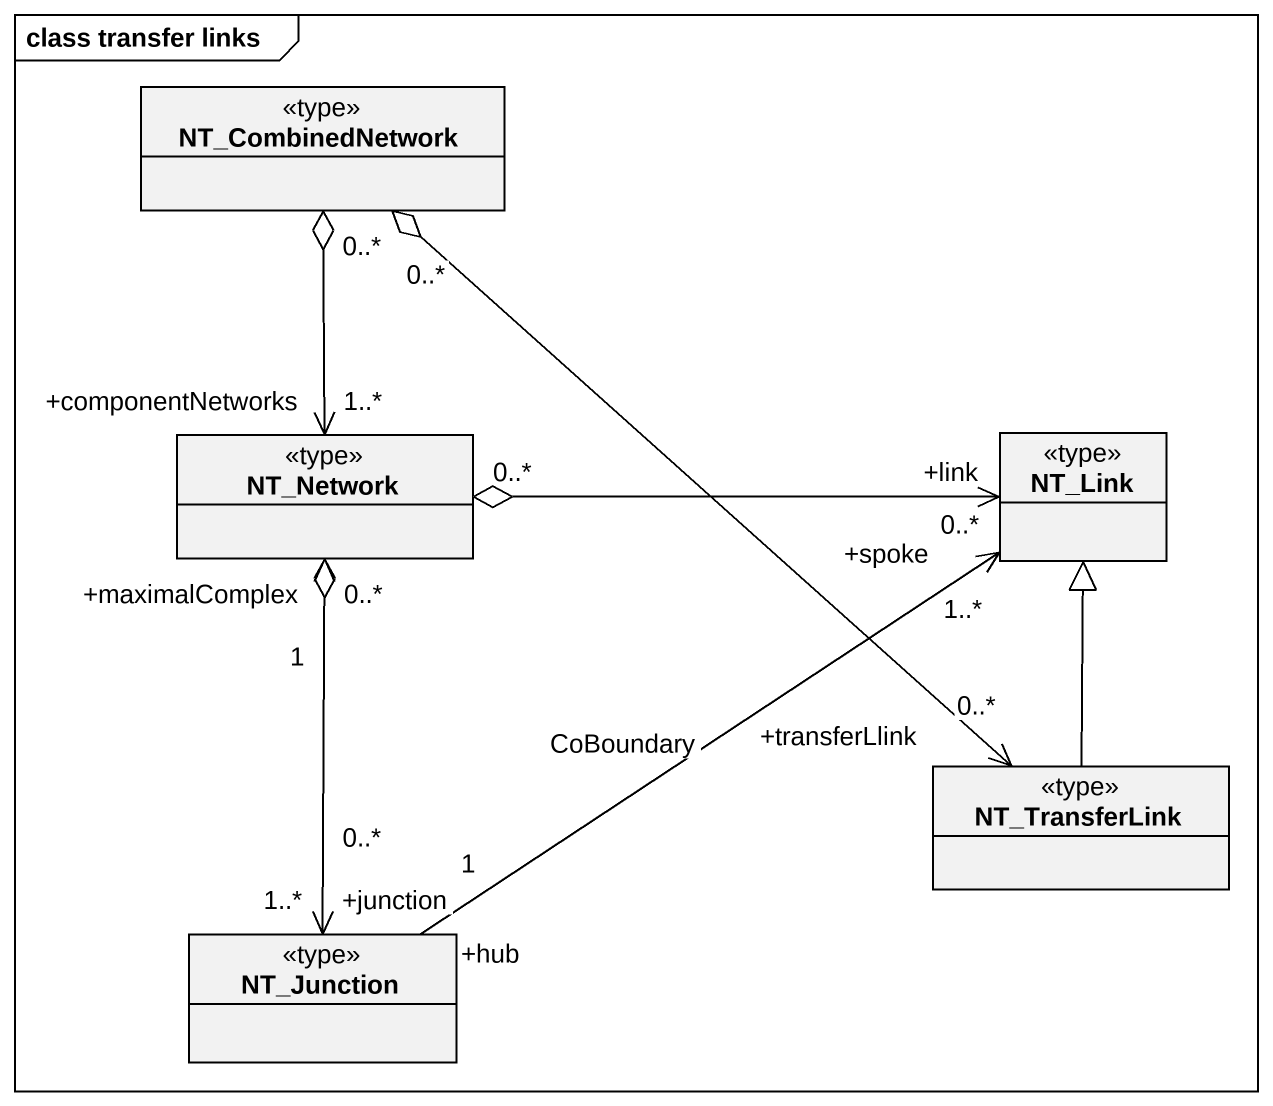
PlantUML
@startuml
mainframe class transfer links
hide circle
hide empty members
class NT_CombinedNetwork <<type>>
class NT_Network <<type>>
class NT_Link <<type>>
class NT_TransferLink <<type>>
class NT_Junction <<type>>
NT_CombinedNetwork "0..*" o--> "+transferLlink\n0..*" NT_TransferLink
NT_Network "+componentNetworks\n1..*" <-up-o "0..*" NT_CombinedNetwork
NT_Link "+link\n0..*" <-left-o "0..*" NT_Network
NT_TransferLink -up-|> NT_Link
NT_Junction "+junction\n1..*" <-up-o "0..*" NT_Network
NT_Junction "0..*" -up-> "+maximalComplex\n1" NT_Network
NT_Junction "+hub\n1" -up-> "+spoke\n1..*" NT_Link : CoBoundary
@enduml
